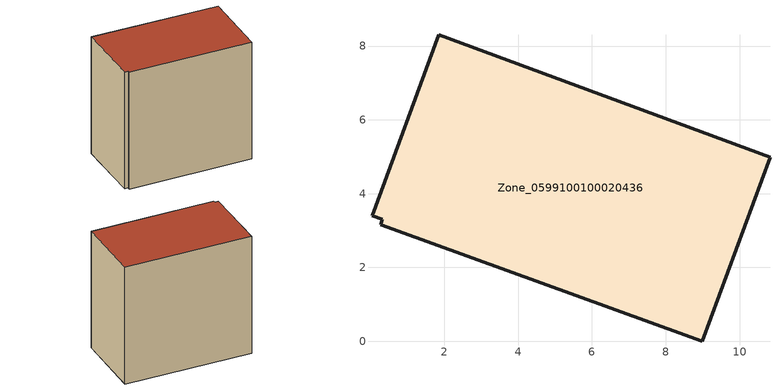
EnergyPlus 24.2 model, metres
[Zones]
Zone_0599100100020436
 floor ground (C_G): 0.05,3.4 1.84,8.3 10.83,4.99 8.99,0 0.28,3.16 0.32,3.31 z3.4
 wall outside (C_F): 10.83,4.99 1.84,8.3 0.05,3.4 0.32,3.31 0.28,3.16 8.99,0 10.83,4.99 z3.4:12.69
 roof outside (C_R): 1.84,8.3 0.05,3.4 0.32,3.31 0.28,3.16 8.99,0 10.83,4.99 z12.69
[BUILDING]
Pand.0599100100020436: North Axis=0; Terrain=City; Loads Convergence Tolerance Value=0.04; Temperature Convergence Tolerance Value=0.4; Solar Distribution=FullExterior; Maximum Number of Warmup Days=25; Minimum Number of Warmup Days=1
[Site:Location]
Rotterdam.The.Hague.AP_ZH_NLD Design_Conditions: Latitude=51.96; Longitude=4.45; Time Zone=1; Elevation=-4.5
[SITE:GROUNDTEMPERATURE:BUILDINGSURFACE]
18, 18, 18, 18, 18, 18, 18, 18, 18, 18, 18, 18
[MATERIAL] Thermal Absorptance=0.9; Solar Absorptance=0.7; Visible Absorptance=0.7
Name | Roughness | Thickness | Conductivity | Density | Specific Heat
G.TC.2015-2018 | MediumSmooth | 0.15 | 0.0428571 | 540 | 1210
F.TC.2015-2018 | Rough | 0.3 | 0.0666667 | 1920 | 840
R.TC.2015-2018 | MediumRough | 0.2 | 0.0333333 | 1500 | 1000
[CONSTRUCTION]
C_G: G.TC.2015-2018
C_F: F.TC.2015-2018
C_R: R.TC.2015-2018
[ZONE]
Zone_0599100100020436: Type=1; Multiplier=1; Ceiling Height=Autocalculate; Volume=Autocalculate; Floor Area=autocalculate; Part of Total Floor Area=Yes
[ZONEINFILTRATION:DESIGNFLOWRATE]
Infil_Zone_0599100100020436: Zone or ZoneList or Space or SpaceList=Zone_0599100100020436; Schedule=AlwaysOn; Design Flow Rate Calculation Method=Flow/Area; Flow Rate per Floor Area=0.0015; Constant Term Coefficient=1; Temperature Term Coefficient=0; Velocity Term Coefficient=0; Velocity Squared Term Coefficient=0
[HVACTEMPLATE:ZONE:IDEALLOADSAIRSYSTEM]
Zone_0599100100020436: Maximum Heating Supply Air Temperature=50; Minimum Cooling Supply Air Temperature=13; Maximum Heating Supply Air Humidity Ratio=0.0156; Minimum Cooling Supply Air Humidity Ratio=0.0077; Heating Limit=NoLimit; Cooling Limit=NoLimit; Dehumidification Control Type=ConstantSensibleHeatRatio; Cooling Sensible Heat Ratio=0.7; Dehumidification Setpoint=60; Humidification Control Type=None; Humidification Setpoint=30; Outdoor Air Method=None; Outdoor Air Flow Rate per Person=0.00944; Outdoor Air Flow Rate per Zone Floor Area=0; Outdoor Air Flow Rate per Zone=0; Demand Controlled Ventilation Type=None; Outdoor Air Economizer Type=NoEconomizer; Heat Recovery Type=None; Sensible Heat Recovery Effectiveness=0.7; Latent Heat Recovery Effectiveness=0.65
[ZONECONTROL:THERMOSTAT]
ThermostatControl_Zone_0599100100020436: Zone or ZoneList=Zone_0599100100020436; Control Type Schedule=DualSetpointControlType; Control 1=Thermostat_Zone_0599100100020436; Temperature Difference Between Cutout And Setpoint=0
[THERMOSTATSETPOINT:DUALSETPOINT]
Thermostat_Zone_0599100100020436: Heating Setpoint Temperature Schedule=HeatingSetpoint_Zone_0599100100020436; Cooling Setpoint Temperature Schedule=CoolingSetpoint_Zone_0599100100020436
[SCHEDULE:COMPACT]
HeatingSetpoint_Zone_0599100100020436: Through: 12/31, For: AllDays, Until: 24:00, 21
CoolingSetpoint_Zone_0599100100020436: Through: 12/31, For: AllDays, Until: 24:00, 24
DualSetpointControlType: Through: 12/31, For: AllDays, Until: 24:00, 4
AlwaysOn: Through: 12/31, For: AllDays, Until: 24:00, 1
